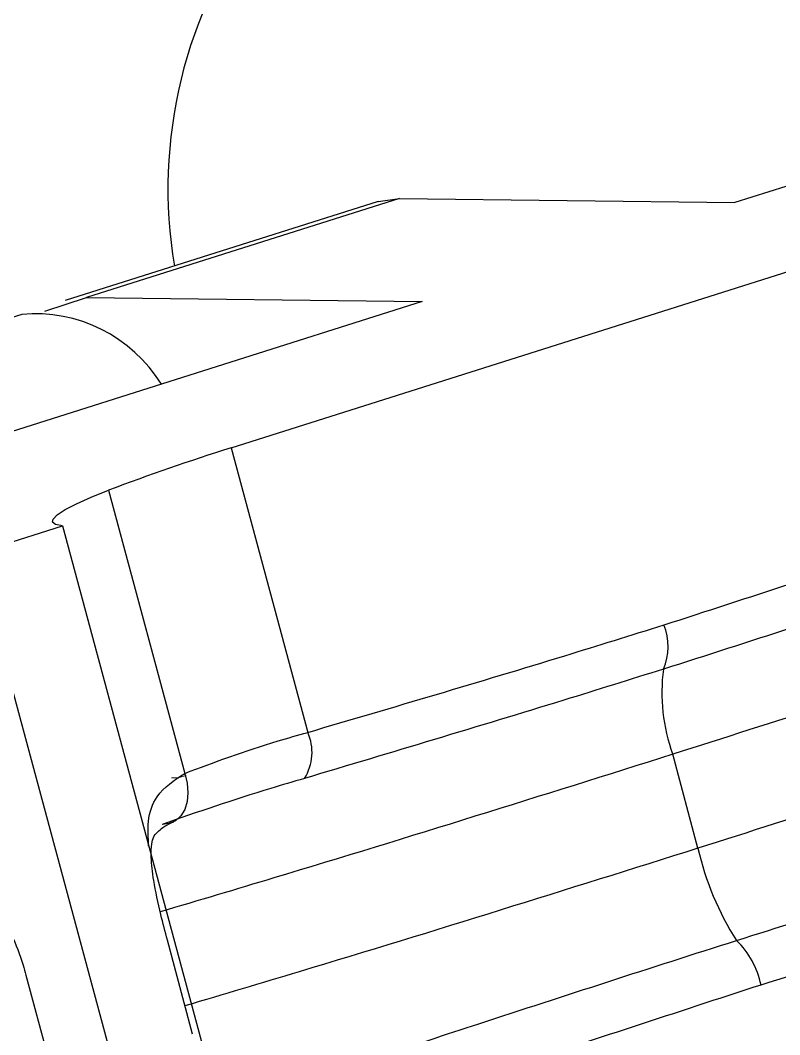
# Model space of a CAD drawing. Header units: millimetres. Extents: x 15 to 1184, y 5 to 836.
# Drawn here: x 789.04 to 796.8, y 642.6 to 652.97 of the extents above; entities that cross this region are included whole.
import ezdxf

# ---------------------------------------------------------------- set-up
doc = ezdxf.new("R2010")
doc.units = ezdxf.units.MM
doc.header["$PDSIZE"] = -1
doc.layers.get('0').update_dxf_attribs({"lineweight": 18})

msp = doc.modelspace()

# ---------------------------------------------------------------- linework, layer by layer
at = {"color": 7, "linetype": 'Continuous', "lineweight": 25}
for p, q in [((799.362, 652.064), (796.344, 651.108)), ((792.916, 651.15), (789.72, 650.137)), ((792.698, 651.118), (792.916, 651.15)), ((792.916, 651.15), (796.344, 651.108)), ((792.698, 651.118), (789.502, 650.106)), ((791.196, 648.6), (798.656, 650.963)), ((789.292, 649.996), (789.72, 650.137)), ((789.72, 650.137), (793.148, 650.095)), ((793.148, 650.095), (788.087, 648.492)), ((789.058, 649.965), (785.506, 648.84)), ((791.196, 648.6), (791.979, 645.692)), ((789.943, 648.167), (790.722, 645.273)), ((788.585, 647.522), (789.473, 647.804)), ((789.473, 647.804), (796.707, 620.934)), ((788.585, 647.522), (795.819, 620.653)), ((795.966, 644.508), (795.708, 645.468)), ((790.803, 642.607), (790.545, 643.567)), ((789.1, 643.212), (789.359, 642.252))]:
    msp.add_line(p, q, dxfattribs=at)
at = {"color": 7, "linetype": 'Continuous'}
for q in [(790.588, 645.227), (790.736, 645.252)]:
    msp.add_line((790.656, 645.227), q, dxfattribs=at)
at = {"color": 7, "linetype": 'Continuous', "lineweight": 25}
for points in [[(789.473, 647.804), (789.404, 647.816), (789.372, 647.84), (789.378, 647.873), (789.421, 647.917), (789.501, 647.969), (789.616, 648.029), (789.765, 648.095), (789.943, 648.167)], [(790.722, 645.273), (790.747, 645.173), (790.755, 645.075), (790.747, 644.984), (790.722, 644.904), (790.682, 644.838), (790.628, 644.789), (790.564, 644.76), (790.491, 644.752)]]:
    msp.add_lwpolyline(points, dxfattribs=at)
for centre, radius, start, end in [((795.296, 651.247), 4.745, 143.1131, 189.5607), ((789.194, 648.455), 1.516, 31.6955, 95.1789), ((797.995, 626.916), 22.725, 107.4078, 110.7516), ((795.078, 646.572), 0.583, 336.4411, 22.0072), ((797.443, 646.098), 1.846, 172.5021, 199.9692), ((791.526, 645.488), 0.497, 327.5783, 24.2177), ((798.906, 645.18), 3.016, 192.8748, 212.3894), ((795.741, 642.928), 0.888, 11.8317, 45.8031)]:
    msp.add_arc(centre, radius, start, end, dxfattribs=at)
for points, knots in [([(795.619, 646.791), (796.49, 647.073), (797.766, 647.486), (799.036, 647.918), (799.439, 648.055)], [0, 0, 0, 0, 2.749284, 4.023764, 4.023764, 4.023764, 4.023764]), ([(802.239, 647.619), (801.106, 647.234), (799.002, 646.52), (796.747, 645.8), (795.708, 645.468)], [0, 0, 0, 0, 3.705674, 6.876591, 6.876591, 6.876591, 6.876591]), ([(799.421, 647.59), (799.022, 647.456), (797.762, 647.033), (796.489, 646.616), (795.612, 646.339), (795.612, 646.339)], [0, 0, 0, 0, 1.267758, 4.0083, 4.008356, 4.008356, 4.008356, 4.008356]), ([(791.979, 645.692), (792.855, 645.95), (794.071, 646.307), (795.281, 646.685), (795.619, 646.791)], [0, 0, 0, 0, 2.740879, 3.801671, 3.801671, 3.801671, 3.801671]), ([(802.528, 646.669), (801.385, 646.281), (799.271, 645.564), (797.006, 644.84), (795.966, 644.508)], [0, 0, 0, 0, 3.738643, 6.909261, 6.909261, 6.909261, 6.909261]), ([(795.612, 646.339), (795.612, 646.339), (795.274, 646.232), (794.059, 645.853), (792.831, 645.486), (791.945, 645.221)], [0, 0, 0, 0, 0.000056, 1.070975, 3.833635, 3.833635, 3.833635, 3.833635]), ([(790.722, 645.273), (791.025, 645.386), (791.412, 645.531), (791.877, 645.663), (791.979, 645.692)], [0, 0, 0, 0, 1.035157, 1.325591, 1.325591, 1.325591, 1.325591]), ([(795.708, 645.468), (794.365, 645.045), (792.65, 644.505), (790.86, 643.973), (790.472, 643.858)], [0, 0, 0, 0, 4.289434, 5.477648, 5.477648, 5.477648, 5.477648]), ([(790.354, 644.53), (790.35, 644.617), (790.339, 644.814), (790.435, 645.083), (790.616, 645.203), (790.722, 645.273)], [0, 0, 0, 0, 0.2193883, 0.4993414, 0.8917343, 0.8917343, 0.8917343, 0.8917343]), ([(791.945, 645.221), (791.83, 645.188), (791.317, 645.037), (790.852, 644.876), (790.491, 644.752)], [0, 0, 0, 0, 0.342511, 1.528533, 1.528533, 1.528533, 1.528533]), ([(790.546, 643.57), (790.523, 643.656), (790.467, 643.861), (790.405, 644.159), (790.375, 644.409), (790.383, 644.565), (790.407, 644.632), (790.435, 644.667), (790.517, 644.739), (790.605, 644.775), (790.611, 644.777)], [0, 0, 0, 0, 0.169977, 0.402677, 0.58047, 0.724808, 0.875126, 1.09344, 1.31772, 1.335993, 1.335993, 1.335993, 1.335993]), ([(796.359, 643.565), (796.359, 643.565), (797.204, 643.833), (798.483, 644.228), (799.753, 644.617), (800.186, 644.749)], [0, 0, 0, 0, 0.000056, 2.641397, 4.005192, 4.005192, 4.005192, 4.005192]), ([(795.966, 644.508), (794.623, 644.086), (792.906, 643.545), (791.115, 643.013), (790.725, 642.897)], [0, 0, 0, 0, 4.289517, 5.483109, 5.483109, 5.483109, 5.483109]), ([(800.456, 644.274), (800.018, 644.146), (798.733, 643.768), (797.453, 643.372), (796.609, 643.11)], [0, 0, 0, 0, 1.370467, 4.019233, 4.019233, 4.019233, 4.019233]), ([(788.339, 643.221), (788.314, 643.329), (788.264, 643.545), (788.252, 643.831), (788.29, 644.048), (788.378, 644.172), (788.503, 644.187), (788.653, 644.094), (788.81, 643.901), (788.957, 643.631), (789.051, 643.387), (789.091, 643.246), (789.1, 643.212)], [0, 0, 0, 0, 0.242476, 0.484951, 0.727427, 0.969902, 1.212378, 1.454853, 1.697328, 1.939804, 2.182279, 2.258266, 2.258266, 2.258266, 2.258266]), ([(792.71, 642.381), (793.049, 642.492), (794.27, 642.892), (795.484, 643.287), (796.359, 643.565), (796.359, 643.565)], [0, 0, 0, 0, 1.063585, 3.836405, 3.836461, 3.836461, 3.836461, 3.836461]), ([(796.609, 643.11), (795.738, 642.826), (794.532, 642.433), (793.331, 642.025), (792.997, 641.912)], [0, 0, 0, 0, 2.74936, 3.806172, 3.806172, 3.806172, 3.806172])]:
    msp.add_open_spline(points, degree=3, knots=knots, dxfattribs=at)
at = {"color": 7, "linetype": 'Continuous'}
msp.add_point((790.656, 645.227), dxfattribs=at)

doc.saveas('drawing.dxf')
